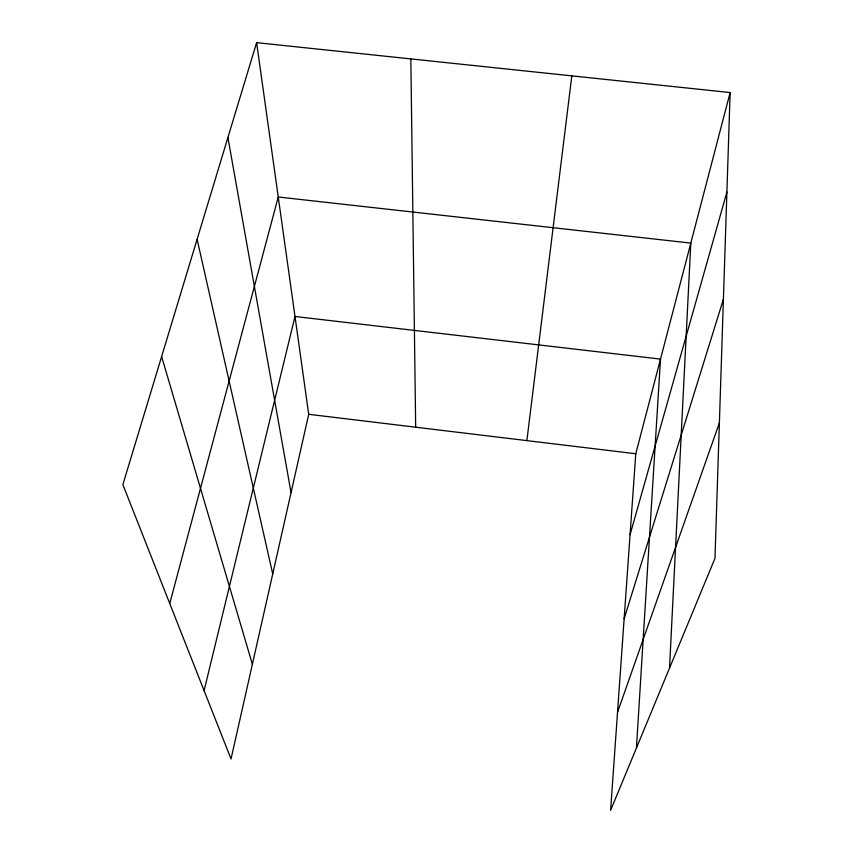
<?xml version="1.0" encoding="UTF-8"?>
<svg xmlns="http://www.w3.org/2000/svg" width="853" height="853" viewBox="0 0 853 853"><rect width="100%" height="100%" fill="white"/><g stroke="black" fill="none" stroke-linecap="round" stroke-linejoin="round"><path stroke-width="1.28" d="M730.136 92.55L714.974 558.342L610.609 810.35L635.784 453.753L730.136 92.55L256.614 42.65L122.864 484.632L231.035 758.967L308.711 414.302L256.614 42.65M669.52 668.112L690.813 243.094L278.249 197L169.747 603.529M636.434 747.996L660.51 359.102L294.999 316.484L204.091 690.642M526.877 440.617L571.819 75.864M630.068 534.703L726.895 192.128M624.14 618.766L723.408 299.211M617.54 712.212L719.388 422.875M308.711 414.302L635.784 453.753M161.622 356.543L252.371 664.263M197.107 239.288L272.725 573.984M227.911 137.504L291.054 492.671M410.837 58.9L415.678 427.204"/></g></svg>
